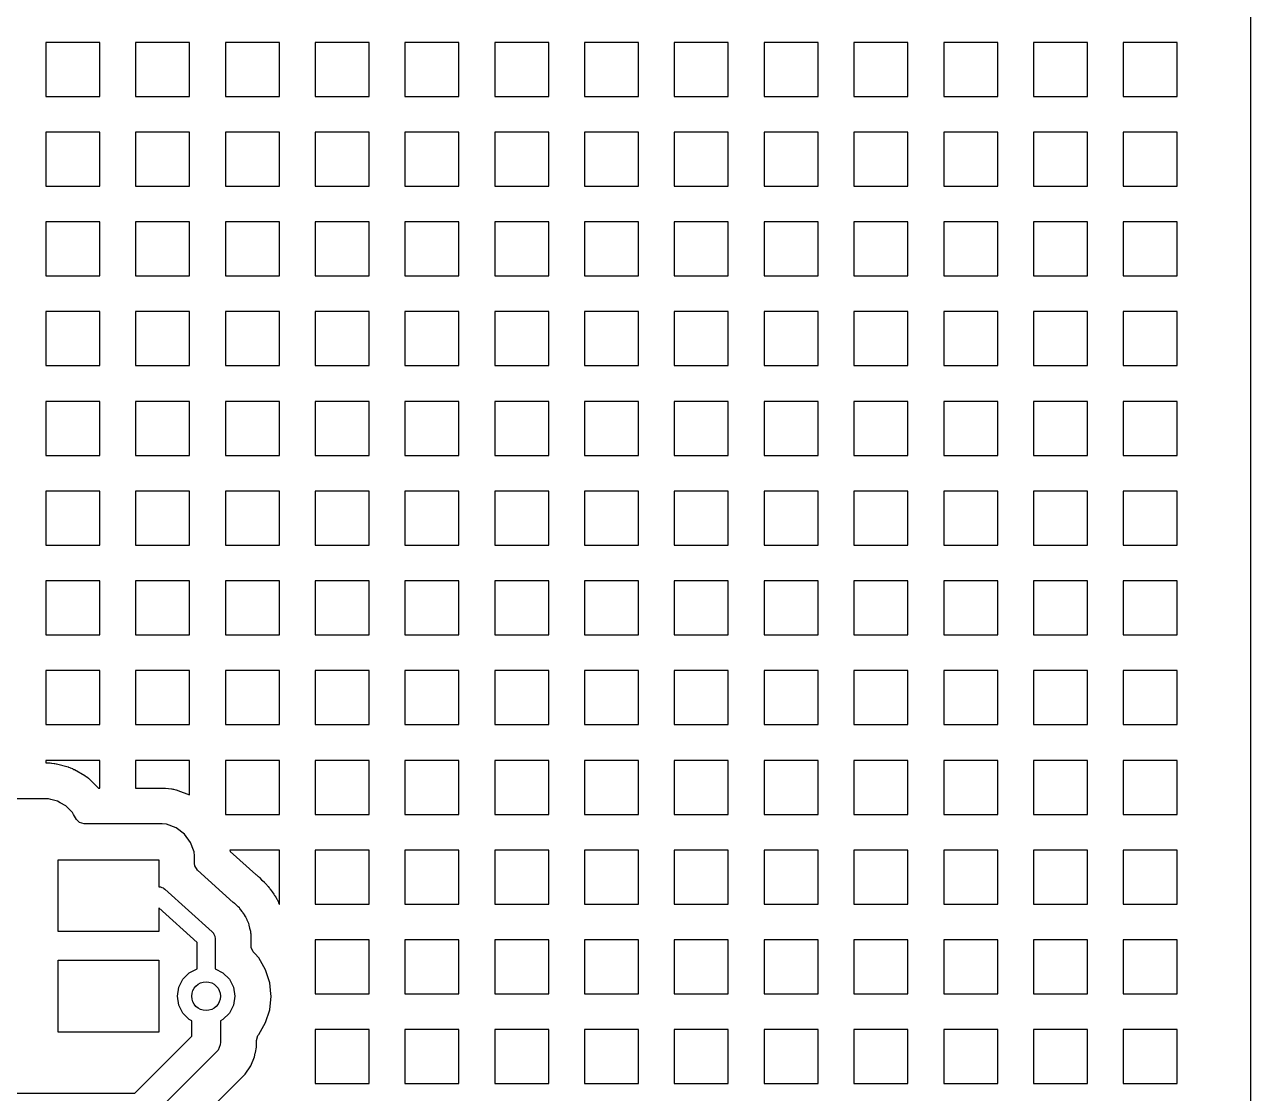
# Model space of a CAD drawing. Extents: x 2.49 to 8.57, y -5.87 to -1.87.
# Drawn here: x 7.898 to 8.57, y -4.425 to -3.839 of the extents above; entities that cross this region are included whole.
import ezdxf

# ---------------------------------------------------------------- set-up
doc = ezdxf.new("R2010")
doc.units = 0
doc.header["$MEASUREMENT"] = 0
doc.layers.add('BLACK', color=7, linetype='CONTINUOUS')

msp = doc.modelspace()

# ---------------------------------------------------------------- linework, layer by layer
at = {"layer": 'BLACK', "linetype": 'CONTINUOUS'}
for p, q in [((8.57006, -2.62723), (8.57006, -5.33301)), ((7.93938, -3.84874), (7.90977, -3.84874)), ((7.90977, -3.84874), (7.90977, -3.87835)), ((7.93938, -3.87835), (7.93938, -3.84874)), ((7.98859, -3.84874), (7.95898, -3.84874)), ((7.95898, -3.84874), (7.95898, -3.87835)), ((7.98859, -3.87835), (7.98859, -3.84874)), ((8.0378, -3.84874), (8.0082, -3.84874)), ((8.0082, -3.84874), (8.0082, -3.87835)), ((8.0378, -3.87835), (8.0378, -3.84874)), ((8.08701, -3.84874), (8.05741, -3.84874)), ((8.05741, -3.84874), (8.05741, -3.87835)), ((8.08701, -3.87835), (8.08701, -3.84874)), ((8.13623, -3.84874), (8.10662, -3.84874)), ((8.10662, -3.84874), (8.10662, -3.87835)), ((8.13623, -3.87835), (8.13623, -3.84874)), ((8.18544, -3.84874), (8.15583, -3.84874)), ((8.15583, -3.84874), (8.15583, -3.87835)), ((8.18544, -3.87835), (8.18544, -3.84874)), ((8.23465, -3.84874), (8.20505, -3.84874)), ((8.20505, -3.84874), (8.20505, -3.87835)), ((8.23465, -3.87835), (8.23465, -3.84874)), ((8.28386, -3.84874), (8.25426, -3.84874)), ((8.25426, -3.84874), (8.25426, -3.87835)), ((8.28386, -3.87835), (8.28386, -3.84874)), ((8.33308, -3.84874), (8.30347, -3.84874)), ((8.30347, -3.84874), (8.30347, -3.87835)), ((8.33308, -3.87835), (8.33308, -3.84874)), ((8.38229, -3.84874), (8.35268, -3.84874)), ((8.35268, -3.84874), (8.35268, -3.87835)), ((8.38229, -3.87835), (8.38229, -3.84874)), ((8.4315, -3.84874), (8.4019, -3.84874)), ((8.4019, -3.84874), (8.4019, -3.87835)), ((8.4315, -3.87835), (8.4315, -3.84874)), ((8.48071, -3.84874), (8.45111, -3.84874)), ((8.45111, -3.84874), (8.45111, -3.87835)), ((8.48071, -3.87835), (8.48071, -3.84874)), ((8.52993, -3.84874), (8.50032, -3.84874)), ((8.50032, -3.84874), (8.50032, -3.87835)), ((8.52993, -3.87835), (8.52993, -3.84874)), ((7.90977, -3.87835), (7.93938, -3.87835)), ((7.95898, -3.87835), (7.98859, -3.87835)), ((8.0082, -3.87835), (8.0378, -3.87835)), ((8.05741, -3.87835), (8.08701, -3.87835)), ((8.10662, -3.87835), (8.13623, -3.87835)), ((8.15583, -3.87835), (8.18544, -3.87835)), ((8.20505, -3.87835), (8.23465, -3.87835)), ((8.25426, -3.87835), (8.28386, -3.87835)), ((8.30347, -3.87835), (8.33308, -3.87835)), ((8.35268, -3.87835), (8.38229, -3.87835)), ((8.4019, -3.87835), (8.4315, -3.87835)), ((8.45111, -3.87835), (8.48071, -3.87835)), ((8.50032, -3.87835), (8.52993, -3.87835)), ((7.93938, -3.89795), (7.90977, -3.89795)), ((7.90977, -3.89795), (7.90977, -3.92756)), ((7.93938, -3.92756), (7.93938, -3.89795)), ((7.98859, -3.89795), (7.95898, -3.89795)), ((7.95898, -3.89795), (7.95898, -3.92756)), ((7.98859, -3.92756), (7.98859, -3.89795)), ((8.0378, -3.89795), (8.0082, -3.89795)), ((8.0082, -3.89795), (8.0082, -3.92756)), ((8.0378, -3.92756), (8.0378, -3.89795)), ((8.08701, -3.89795), (8.05741, -3.89795)), ((8.05741, -3.89795), (8.05741, -3.92756)), ((8.08701, -3.92756), (8.08701, -3.89795)), ((8.13623, -3.89795), (8.10662, -3.89795)), ((8.10662, -3.89795), (8.10662, -3.92756)), ((8.13623, -3.92756), (8.13623, -3.89795)), ((8.18544, -3.89795), (8.15583, -3.89795)), ((8.15583, -3.89795), (8.15583, -3.92756)), ((8.18544, -3.92756), (8.18544, -3.89795)), ((8.23465, -3.89795), (8.20505, -3.89795)), ((8.20505, -3.89795), (8.20505, -3.92756)), ((8.23465, -3.92756), (8.23465, -3.89795)), ((8.28386, -3.89795), (8.25426, -3.89795)), ((8.25426, -3.89795), (8.25426, -3.92756)), ((8.28386, -3.92756), (8.28386, -3.89795)), ((8.33308, -3.89795), (8.30347, -3.89795)), ((8.30347, -3.89795), (8.30347, -3.92756)), ((8.33308, -3.92756), (8.33308, -3.89795)), ((8.38229, -3.89795), (8.35268, -3.89795)), ((8.35268, -3.89795), (8.35268, -3.92756)), ((8.38229, -3.92756), (8.38229, -3.89795)), ((8.4315, -3.89795), (8.4019, -3.89795)), ((8.4019, -3.89795), (8.4019, -3.92756)), ((8.4315, -3.92756), (8.4315, -3.89795)), ((8.48071, -3.89795), (8.45111, -3.89795)), ((8.45111, -3.89795), (8.45111, -3.92756)), ((8.48071, -3.92756), (8.48071, -3.89795)), ((8.52993, -3.89795), (8.50032, -3.89795)), ((8.50032, -3.89795), (8.50032, -3.92756)), ((8.52993, -3.92756), (8.52993, -3.89795)), ((7.90977, -3.92756), (7.93938, -3.92756)), ((7.95898, -3.92756), (7.98859, -3.92756)), ((8.0082, -3.92756), (8.0378, -3.92756)), ((8.05741, -3.92756), (8.08701, -3.92756)), ((8.10662, -3.92756), (8.13623, -3.92756)), ((8.15583, -3.92756), (8.18544, -3.92756)), ((8.20505, -3.92756), (8.23465, -3.92756)), ((8.25426, -3.92756), (8.28386, -3.92756)), ((8.30347, -3.92756), (8.33308, -3.92756)), ((8.35268, -3.92756), (8.38229, -3.92756)), ((8.4019, -3.92756), (8.4315, -3.92756)), ((8.45111, -3.92756), (8.48071, -3.92756)), ((8.50032, -3.92756), (8.52993, -3.92756)), ((7.93938, -3.94717), (7.90977, -3.94717)), ((7.90977, -3.94717), (7.90977, -3.97677)), ((7.93938, -3.97677), (7.93938, -3.94717)), ((7.98859, -3.94717), (7.95898, -3.94717)), ((7.95898, -3.94717), (7.95898, -3.97677)), ((7.98859, -3.97677), (7.98859, -3.94717)), ((8.0378, -3.94717), (8.0082, -3.94717)), ((8.0082, -3.94717), (8.0082, -3.97677)), ((8.0378, -3.97677), (8.0378, -3.94717)), ((8.08701, -3.94717), (8.05741, -3.94717)), ((8.05741, -3.94717), (8.05741, -3.97677)), ((8.08701, -3.97677), (8.08701, -3.94717)), ((8.13623, -3.94717), (8.10662, -3.94717)), ((8.10662, -3.94717), (8.10662, -3.97677)), ((8.13623, -3.97677), (8.13623, -3.94717)), ((8.18544, -3.94717), (8.15583, -3.94717)), ((8.15583, -3.94717), (8.15583, -3.97677)), ((8.18544, -3.97677), (8.18544, -3.94717)), ((8.23465, -3.94717), (8.20505, -3.94717)), ((8.20505, -3.94717), (8.20505, -3.97677)), ((8.23465, -3.97677), (8.23465, -3.94717)), ((8.28386, -3.94717), (8.25426, -3.94717)), ((8.25426, -3.94717), (8.25426, -3.97677)), ((8.28386, -3.97677), (8.28386, -3.94717)), ((8.33308, -3.94717), (8.30347, -3.94717)), ((8.30347, -3.94717), (8.30347, -3.97677)), ((8.33308, -3.97677), (8.33308, -3.94717)), ((8.38229, -3.94717), (8.35268, -3.94717)), ((8.35268, -3.94717), (8.35268, -3.97677)), ((8.38229, -3.97677), (8.38229, -3.94717)), ((8.4315, -3.94717), (8.4019, -3.94717)), ((8.4019, -3.94717), (8.4019, -3.97677)), ((8.4315, -3.97677), (8.4315, -3.94717)), ((8.48071, -3.94717), (8.45111, -3.94717)), ((8.45111, -3.94717), (8.45111, -3.97677)), ((8.48071, -3.97677), (8.48071, -3.94717)), ((8.52993, -3.94717), (8.50032, -3.94717)), ((8.50032, -3.94717), (8.50032, -3.97677)), ((8.52993, -3.97677), (8.52993, -3.94717)), ((7.90977, -3.97677), (7.93938, -3.97677)), ((7.95898, -3.97677), (7.98859, -3.97677)), ((8.0082, -3.97677), (8.0378, -3.97677)), ((8.05741, -3.97677), (8.08701, -3.97677)), ((8.10662, -3.97677), (8.13623, -3.97677)), ((8.15583, -3.97677), (8.18544, -3.97677)), ((8.20505, -3.97677), (8.23465, -3.97677)), ((8.25426, -3.97677), (8.28386, -3.97677)), ((8.30347, -3.97677), (8.33308, -3.97677)), ((8.35268, -3.97677), (8.38229, -3.97677)), ((8.4019, -3.97677), (8.4315, -3.97677)), ((8.45111, -3.97677), (8.48071, -3.97677)), ((8.50032, -3.97677), (8.52993, -3.97677)), ((7.93938, -3.99638), (7.90977, -3.99638)), ((7.90977, -3.99638), (7.90977, -4.02598)), ((7.93938, -4.02598), (7.93938, -3.99638)), ((7.98859, -3.99638), (7.95898, -3.99638)), ((7.95898, -3.99638), (7.95898, -4.02598)), ((7.98859, -4.02598), (7.98859, -3.99638)), ((8.0378, -3.99638), (8.0082, -3.99638)), ((8.0082, -3.99638), (8.0082, -4.02598)), ((8.0378, -4.02598), (8.0378, -3.99638)), ((8.08701, -3.99638), (8.05741, -3.99638)), ((8.05741, -3.99638), (8.05741, -4.02598)), ((8.08701, -4.02598), (8.08701, -3.99638)), ((8.13623, -3.99638), (8.10662, -3.99638)), ((8.10662, -3.99638), (8.10662, -4.02598)), ((8.13623, -4.02598), (8.13623, -3.99638)), ((8.18544, -3.99638), (8.15583, -3.99638)), ((8.15583, -3.99638), (8.15583, -4.02598)), ((8.18544, -4.02598), (8.18544, -3.99638)), ((8.23465, -3.99638), (8.20505, -3.99638)), ((8.20505, -3.99638), (8.20505, -4.02598)), ((8.23465, -4.02598), (8.23465, -3.99638)), ((8.28386, -3.99638), (8.25426, -3.99638)), ((8.25426, -3.99638), (8.25426, -4.02598)), ((8.28386, -4.02598), (8.28386, -3.99638)), ((8.33308, -3.99638), (8.30347, -3.99638)), ((8.30347, -3.99638), (8.30347, -4.02598)), ((8.33308, -4.02598), (8.33308, -3.99638)), ((8.38229, -3.99638), (8.35268, -3.99638)), ((8.35268, -3.99638), (8.35268, -4.02598)), ((8.38229, -4.02598), (8.38229, -3.99638)), ((8.4315, -3.99638), (8.4019, -3.99638)), ((8.4019, -3.99638), (8.4019, -4.02598)), ((8.4315, -4.02598), (8.4315, -3.99638)), ((8.48071, -3.99638), (8.45111, -3.99638)), ((8.45111, -3.99638), (8.45111, -4.02598)), ((8.48071, -4.02598), (8.48071, -3.99638)), ((8.52993, -3.99638), (8.50032, -3.99638)), ((8.50032, -3.99638), (8.50032, -4.02598)), ((8.52993, -4.02598), (8.52993, -3.99638)), ((7.90977, -4.02598), (7.93938, -4.02598)), ((7.95898, -4.02598), (7.98859, -4.02598)), ((8.0082, -4.02598), (8.0378, -4.02598)), ((8.05741, -4.02598), (8.08701, -4.02598)), ((8.10662, -4.02598), (8.13623, -4.02598)), ((8.15583, -4.02598), (8.18544, -4.02598)), ((8.20505, -4.02598), (8.23465, -4.02598)), ((8.25426, -4.02598), (8.28386, -4.02598)), ((8.30347, -4.02598), (8.33308, -4.02598)), ((8.35268, -4.02598), (8.38229, -4.02598)), ((8.4019, -4.02598), (8.4315, -4.02598)), ((8.45111, -4.02598), (8.48071, -4.02598)), ((8.50032, -4.02598), (8.52993, -4.02598)), ((7.93938, -4.04559), (7.90977, -4.04559)), ((7.90977, -4.04559), (7.90977, -4.0752)), ((7.93938, -4.0752), (7.93938, -4.04559)), ((7.98859, -4.04559), (7.95898, -4.04559)), ((7.95898, -4.04559), (7.95898, -4.0752)), ((7.98859, -4.0752), (7.98859, -4.04559)), ((8.0378, -4.04559), (8.0082, -4.04559)), ((8.0082, -4.04559), (8.0082, -4.0752)), ((8.0378, -4.0752), (8.0378, -4.04559)), ((8.08701, -4.04559), (8.05741, -4.04559)), ((8.05741, -4.04559), (8.05741, -4.0752)), ((8.08701, -4.0752), (8.08701, -4.04559)), ((8.13623, -4.04559), (8.10662, -4.04559)), ((8.10662, -4.04559), (8.10662, -4.0752)), ((8.13623, -4.0752), (8.13623, -4.04559)), ((8.18544, -4.04559), (8.15583, -4.04559)), ((8.15583, -4.04559), (8.15583, -4.0752)), ((8.18544, -4.0752), (8.18544, -4.04559)), ((8.23465, -4.04559), (8.20505, -4.04559)), ((8.20505, -4.04559), (8.20505, -4.0752)), ((8.23465, -4.0752), (8.23465, -4.04559)), ((8.28386, -4.04559), (8.25426, -4.04559)), ((8.25426, -4.04559), (8.25426, -4.0752)), ((8.28386, -4.0752), (8.28386, -4.04559)), ((8.33308, -4.04559), (8.30347, -4.04559)), ((8.30347, -4.04559), (8.30347, -4.0752)), ((8.33308, -4.0752), (8.33308, -4.04559)), ((8.38229, -4.04559), (8.35268, -4.04559)), ((8.35268, -4.04559), (8.35268, -4.0752)), ((8.38229, -4.0752), (8.38229, -4.04559)), ((8.4315, -4.04559), (8.4019, -4.04559)), ((8.4019, -4.04559), (8.4019, -4.0752)), ((8.4315, -4.0752), (8.4315, -4.04559)), ((8.48071, -4.04559), (8.45111, -4.04559)), ((8.45111, -4.04559), (8.45111, -4.0752)), ((8.48071, -4.0752), (8.48071, -4.04559)), ((8.52993, -4.04559), (8.50032, -4.04559)), ((8.50032, -4.04559), (8.50032, -4.0752)), ((8.52993, -4.0752), (8.52993, -4.04559)), ((7.90977, -4.0752), (7.93938, -4.0752)), ((7.95898, -4.0752), (7.98859, -4.0752)), ((8.0082, -4.0752), (8.0378, -4.0752)), ((8.05741, -4.0752), (8.08701, -4.0752)), ((8.10662, -4.0752), (8.13623, -4.0752)), ((8.15583, -4.0752), (8.18544, -4.0752)), ((8.20505, -4.0752), (8.23465, -4.0752)), ((8.25426, -4.0752), (8.28386, -4.0752)), ((8.30347, -4.0752), (8.33308, -4.0752)), ((8.35268, -4.0752), (8.38229, -4.0752)), ((8.4019, -4.0752), (8.4315, -4.0752)), ((8.45111, -4.0752), (8.48071, -4.0752)), ((8.50032, -4.0752), (8.52993, -4.0752)), ((7.93938, -4.0948), (7.90977, -4.0948)), ((7.90977, -4.0948), (7.90977, -4.12441)), ((7.93938, -4.12441), (7.93938, -4.0948)), ((7.98859, -4.0948), (7.95898, -4.0948)), ((7.95898, -4.0948), (7.95898, -4.12441)), ((7.98859, -4.12441), (7.98859, -4.0948)), ((8.0378, -4.0948), (8.0082, -4.0948)), ((8.0082, -4.0948), (8.0082, -4.12441)), ((8.0378, -4.12441), (8.0378, -4.0948)), ((8.08701, -4.0948), (8.05741, -4.0948)), ((8.05741, -4.0948), (8.05741, -4.12441)), ((8.08701, -4.12441), (8.08701, -4.0948)), ((8.13623, -4.0948), (8.10662, -4.0948)), ((8.10662, -4.0948), (8.10662, -4.12441)), ((8.13623, -4.12441), (8.13623, -4.0948)), ((8.18544, -4.0948), (8.15583, -4.0948)), ((8.15583, -4.0948), (8.15583, -4.12441)), ((8.18544, -4.12441), (8.18544, -4.0948)), ((8.23465, -4.0948), (8.20505, -4.0948)), ((8.20505, -4.0948), (8.20505, -4.12441)), ((8.23465, -4.12441), (8.23465, -4.0948)), ((8.28386, -4.0948), (8.25426, -4.0948)), ((8.25426, -4.0948), (8.25426, -4.12441)), ((8.28386, -4.12441), (8.28386, -4.0948)), ((8.33308, -4.0948), (8.30347, -4.0948)), ((8.30347, -4.0948), (8.30347, -4.12441)), ((8.33308, -4.12441), (8.33308, -4.0948)), ((8.38229, -4.0948), (8.35268, -4.0948)), ((8.35268, -4.0948), (8.35268, -4.12441)), ((8.38229, -4.12441), (8.38229, -4.0948)), ((8.4315, -4.0948), (8.4019, -4.0948)), ((8.4019, -4.0948), (8.4019, -4.12441)), ((8.4315, -4.12441), (8.4315, -4.0948)), ((8.48071, -4.0948), (8.45111, -4.0948)), ((8.45111, -4.0948), (8.45111, -4.12441)), ((8.48071, -4.12441), (8.48071, -4.0948)), ((8.52993, -4.0948), (8.50032, -4.0948)), ((8.50032, -4.0948), (8.50032, -4.12441)), ((8.52993, -4.12441), (8.52993, -4.0948)), ((7.90977, -4.12441), (7.93938, -4.12441)), ((7.95898, -4.12441), (7.98859, -4.12441)), ((8.0082, -4.12441), (8.0378, -4.12441)), ((8.05741, -4.12441), (8.08701, -4.12441)), ((8.10662, -4.12441), (8.13623, -4.12441)), ((8.15583, -4.12441), (8.18544, -4.12441)), ((8.20505, -4.12441), (8.23465, -4.12441)), ((8.25426, -4.12441), (8.28386, -4.12441)), ((8.30347, -4.12441), (8.33308, -4.12441)), ((8.35268, -4.12441), (8.38229, -4.12441)), ((8.4019, -4.12441), (8.4315, -4.12441)), ((8.45111, -4.12441), (8.48071, -4.12441)), ((8.50032, -4.12441), (8.52993, -4.12441)), ((7.93938, -4.14402), (7.90977, -4.14402)), ((7.90977, -4.14402), (7.90977, -4.17362)), ((7.93938, -4.17362), (7.93938, -4.14402)), ((7.98859, -4.14402), (7.95898, -4.14402)), ((7.95898, -4.14402), (7.95898, -4.17362)), ((7.98859, -4.17362), (7.98859, -4.14402)), ((8.0378, -4.14402), (8.0082, -4.14402)), ((8.0082, -4.14402), (8.0082, -4.17362)), ((8.0378, -4.17362), (8.0378, -4.14402)), ((8.08701, -4.14402), (8.05741, -4.14402)), ((8.05741, -4.14402), (8.05741, -4.17362)), ((8.08701, -4.17362), (8.08701, -4.14402)), ((8.13623, -4.14402), (8.10662, -4.14402)), ((8.10662, -4.14402), (8.10662, -4.17362)), ((8.13623, -4.17362), (8.13623, -4.14402)), ((8.18544, -4.14402), (8.15583, -4.14402)), ((8.15583, -4.14402), (8.15583, -4.17362)), ((8.18544, -4.17362), (8.18544, -4.14402)), ((8.23465, -4.14402), (8.20505, -4.14402)), ((8.20505, -4.14402), (8.20505, -4.17362)), ((8.23465, -4.17362), (8.23465, -4.14402)), ((8.28386, -4.14402), (8.25426, -4.14402)), ((8.25426, -4.14402), (8.25426, -4.17362)), ((8.28386, -4.17362), (8.28386, -4.14402)), ((8.33308, -4.14402), (8.30347, -4.14402)), ((8.30347, -4.14402), (8.30347, -4.17362)), ((8.33308, -4.17362), (8.33308, -4.14402)), ((8.38229, -4.14402), (8.35268, -4.14402)), ((8.35268, -4.14402), (8.35268, -4.17362)), ((8.38229, -4.17362), (8.38229, -4.14402)), ((8.4315, -4.14402), (8.4019, -4.14402)), ((8.4019, -4.14402), (8.4019, -4.17362)), ((8.4315, -4.17362), (8.4315, -4.14402)), ((8.48071, -4.14402), (8.45111, -4.14402)), ((8.45111, -4.14402), (8.45111, -4.17362)), ((8.48071, -4.17362), (8.48071, -4.14402)), ((8.52993, -4.14402), (8.50032, -4.14402)), ((8.50032, -4.14402), (8.50032, -4.17362)), ((8.52993, -4.17362), (8.52993, -4.14402)), ((7.90977, -4.17362), (7.93938, -4.17362)), ((7.95898, -4.17362), (7.98859, -4.17362)), ((8.0082, -4.17362), (8.0378, -4.17362)), ((8.05741, -4.17362), (8.08701, -4.17362)), ((8.10662, -4.17362), (8.13623, -4.17362)), ((8.15583, -4.17362), (8.18544, -4.17362)), ((8.20505, -4.17362), (8.23465, -4.17362)), ((8.25426, -4.17362), (8.28386, -4.17362)), ((8.30347, -4.17362), (8.33308, -4.17362)), ((8.35268, -4.17362), (8.38229, -4.17362)), ((8.4019, -4.17362), (8.4315, -4.17362)), ((8.45111, -4.17362), (8.48071, -4.17362)), ((8.50032, -4.17362), (8.52993, -4.17362)), ((7.93938, -4.19323), (7.90977, -4.19323)), ((7.90977, -4.19323), (7.90977, -4.22284)), ((7.93938, -4.22284), (7.93938, -4.19323)), ((7.98859, -4.19323), (7.95898, -4.19323)), ((7.95898, -4.19323), (7.95898, -4.22284)), ((7.98859, -4.22284), (7.98859, -4.19323)), ((8.0378, -4.19323), (8.0082, -4.19323)), ((8.0082, -4.19323), (8.0082, -4.22284)), ((8.0378, -4.22284), (8.0378, -4.19323)), ((8.08701, -4.19323), (8.05741, -4.19323)), ((8.05741, -4.19323), (8.05741, -4.22284)), ((8.08701, -4.22284), (8.08701, -4.19323)), ((8.13623, -4.19323), (8.10662, -4.19323)), ((8.10662, -4.19323), (8.10662, -4.22284)), ((8.13623, -4.22284), (8.13623, -4.19323)), ((8.18544, -4.19323), (8.15583, -4.19323)), ((8.15583, -4.19323), (8.15583, -4.22284)), ((8.18544, -4.22284), (8.18544, -4.19323)), ((8.23465, -4.19323), (8.20505, -4.19323)), ((8.20505, -4.19323), (8.20505, -4.22284)), ((8.23465, -4.22284), (8.23465, -4.19323)), ((8.28386, -4.19323), (8.25426, -4.19323)), ((8.25426, -4.19323), (8.25426, -4.22284)), ((8.28386, -4.22284), (8.28386, -4.19323)), ((8.33308, -4.19323), (8.30347, -4.19323)), ((8.30347, -4.19323), (8.30347, -4.22284)), ((8.33308, -4.22284), (8.33308, -4.19323)), ((8.38229, -4.19323), (8.35268, -4.19323)), ((8.35268, -4.19323), (8.35268, -4.22284)), ((8.38229, -4.22284), (8.38229, -4.19323)), ((8.4315, -4.19323), (8.4019, -4.19323)), ((8.4019, -4.19323), (8.4019, -4.22284)), ((8.4315, -4.22284), (8.4315, -4.19323)), ((8.48071, -4.19323), (8.45111, -4.19323)), ((8.45111, -4.19323), (8.45111, -4.22284)), ((8.48071, -4.22284), (8.48071, -4.19323)), ((8.52993, -4.19323), (8.50032, -4.19323)), ((8.50032, -4.19323), (8.50032, -4.22284)), ((8.52993, -4.22284), (8.52993, -4.19323)), ((7.90977, -4.22284), (7.93938, -4.22284)), ((7.95898, -4.22284), (7.98859, -4.22284)), ((8.0082, -4.22284), (8.0378, -4.22284)), ((8.05741, -4.22284), (8.08701, -4.22284)), ((8.10662, -4.22284), (8.13623, -4.22284)), ((8.15583, -4.22284), (8.18544, -4.22284)), ((8.20505, -4.22284), (8.23465, -4.22284)), ((8.25426, -4.22284), (8.28386, -4.22284)), ((8.30347, -4.22284), (8.33308, -4.22284)), ((8.35268, -4.22284), (8.38229, -4.22284)), ((8.4019, -4.22284), (8.4315, -4.22284)), ((8.45111, -4.22284), (8.48071, -4.22284)), ((8.50032, -4.22284), (8.52993, -4.22284)), ((7.93938, -4.24244), (7.90977, -4.24244)), ((7.90977, -4.24244), (7.90977, -4.24387)), ((7.90977, -4.24387), (7.9119, -4.24387)), ((7.9119, -4.24387), (7.91222, -4.24388)), ((7.91222, -4.24388), (7.91286, -4.24392)), ((7.91286, -4.24392), (7.91318, -4.24396)), ((7.91318, -4.24396), (7.91445, -4.24412)), ((7.91445, -4.24412), (7.91477, -4.24418)), ((7.91477, -4.24418), (7.9154, -4.2443)), ((7.9154, -4.2443), (7.91571, -4.24437)), ((7.91571, -4.24437), (7.92196, -4.24605)), ((7.92196, -4.24605), (7.92227, -4.24614)), ((7.92227, -4.24614), (7.92288, -4.24635)), ((7.92288, -4.24635), (7.92318, -4.24646)), ((7.92318, -4.24646), (7.92436, -4.24695)), ((7.93938, -4.25765), (7.93938, -4.24244)), ((7.98859, -4.24244), (7.95898, -4.24244)), ((7.95898, -4.24244), (7.95898, -4.25765)), ((7.98859, -4.26132), (7.98859, -4.24244)), ((8.0378, -4.24244), (8.0082, -4.24244)), ((8.0082, -4.24244), (8.0082, -4.27205)), ((8.0378, -4.27205), (8.0378, -4.24244)), ((8.08701, -4.24244), (8.05741, -4.24244)), ((8.05741, -4.24244), (8.05741, -4.27205)), ((8.08701, -4.27205), (8.08701, -4.24244)), ((8.13623, -4.24244), (8.10662, -4.24244)), ((8.10662, -4.24244), (8.10662, -4.27205)), ((8.13623, -4.27205), (8.13623, -4.24244)), ((8.18544, -4.24244), (8.15583, -4.24244)), ((8.15583, -4.24244), (8.15583, -4.27205)), ((8.18544, -4.27205), (8.18544, -4.24244)), ((8.23465, -4.24244), (8.20505, -4.24244)), ((8.20505, -4.24244), (8.20505, -4.27205)), ((8.23465, -4.27205), (8.23465, -4.24244)), ((8.28386, -4.24244), (8.25426, -4.24244)), ((8.25426, -4.24244), (8.25426, -4.27205)), ((8.28386, -4.27205), (8.28386, -4.24244)), ((8.33308, -4.24244), (8.30347, -4.24244)), ((8.30347, -4.24244), (8.30347, -4.27205)), ((8.33308, -4.27205), (8.33308, -4.24244)), ((8.38229, -4.24244), (8.35268, -4.24244)), ((8.35268, -4.24244), (8.35268, -4.27205)), ((8.38229, -4.27205), (8.38229, -4.24244)), ((8.4315, -4.24244), (8.4019, -4.24244)), ((8.4019, -4.24244), (8.4019, -4.27205)), ((8.4315, -4.27205), (8.4315, -4.24244)), ((8.48071, -4.24244), (8.45111, -4.24244)), ((8.45111, -4.24244), (8.45111, -4.27205)), ((8.48071, -4.27205), (8.48071, -4.24244)), ((8.52993, -4.24244), (8.50032, -4.24244)), ((8.50032, -4.24244), (8.50032, -4.27205)), ((8.52993, -4.27205), (8.52993, -4.24244)), ((7.92436, -4.24695), (7.92465, -4.24708)), ((7.92465, -4.24708), (7.92523, -4.24737)), ((7.92523, -4.24737), (7.92551, -4.24752)), ((7.92551, -4.24752), (7.93112, -4.25076)), ((7.93112, -4.25076), (7.93139, -4.25093)), ((7.93139, -4.25093), (7.93193, -4.25128)), ((7.93193, -4.25128), (7.93219, -4.25147)), ((7.93219, -4.25147), (7.93321, -4.25225)), ((7.93321, -4.25225), (7.93345, -4.25245)), ((7.93345, -4.25245), (7.93394, -4.25288)), ((7.93394, -4.25288), (7.93417, -4.2531)), ((7.93417, -4.2531), (7.93872, -4.25765)), ((7.93872, -4.25765), (7.93938, -4.25765)), ((7.95898, -4.25765), (7.9738, -4.25765)), ((7.9738, -4.25765), (7.97393, -4.25765)), ((7.97393, -4.25765), (7.9742, -4.25766)), ((7.9742, -4.25766), (7.97433, -4.25767)), ((7.97433, -4.25767), (7.97485, -4.25769)), ((7.97485, -4.25769), (7.97498, -4.2577)), ((7.97498, -4.2577), (7.97524, -4.25772)), ((7.97524, -4.25772), (7.97537, -4.25774)), ((7.97537, -4.25774), (7.97859, -4.25808)), ((7.97859, -4.25808), (7.97889, -4.25812)), ((7.97889, -4.25812), (7.9795, -4.25823)), ((7.9795, -4.25823), (7.9798, -4.25829)), ((7.9798, -4.25829), (7.98099, -4.25857)), ((7.98099, -4.25857), (7.98128, -4.25865)), ((7.98128, -4.25865), (7.98187, -4.25883)), ((7.98187, -4.25883), (7.98216, -4.25893)), ((7.98216, -4.25893), (7.98859, -4.26132)), ((7.91126, -4.26348), (7.76952, -4.26348)), ((7.91258, -4.26383), (7.91126, -4.26348)), ((7.91627, -4.26482), (7.91258, -4.26383)), ((7.91768, -4.26564), (7.91627, -4.26482)), ((7.92076, -4.26742), (7.91768, -4.26564)), ((7.92443, -4.27108), (7.92076, -4.26742)), ((7.92076, -4.26742), (7.92076, -4.26742)), ((7.92499, -4.27205), (7.92443, -4.27108)), ((7.92443, -4.27108), (7.92443, -4.27108)), ((7.92658, -4.27482), (7.92499, -4.27205)), ((8.0082, -4.27205), (8.0378, -4.27205)), ((8.05741, -4.27205), (8.08701, -4.27205)), ((8.10662, -4.27205), (8.13623, -4.27205)), ((8.15583, -4.27205), (8.18544, -4.27205)), ((8.20505, -4.27205), (8.23465, -4.27205)), ((8.25426, -4.27205), (8.28386, -4.27205)), ((8.30347, -4.27205), (8.33308, -4.27205)), ((8.35268, -4.27205), (8.38229, -4.27205)), ((8.4019, -4.27205), (8.4315, -4.27205)), ((8.45111, -4.27205), (8.48071, -4.27205)), ((8.50032, -4.27205), (8.52993, -4.27205)), ((7.92817, -4.27648), (7.92658, -4.27482)), ((7.93081, -4.27726), (7.92817, -4.27648)), ((7.97354, -4.27726), (7.93081, -4.27726)), ((7.97589, -4.27751), (7.97354, -4.27726)), ((7.97354, -4.27726), (7.97354, -4.27726)), ((7.97354, -4.27726), (7.97354, -4.27726)), ((7.97354, -4.27726), (7.97354, -4.27726)), ((7.98119, -4.27949), (7.97589, -4.27751)), ((7.97589, -4.27751), (7.97589, -4.27751)), ((7.98573, -4.28289), (7.98119, -4.27949)), ((7.98119, -4.27949), (7.98119, -4.27949)), ((7.98913, -4.28742), (7.98573, -4.28289)), ((7.98573, -4.28289), (7.98573, -4.28289)), ((7.9907, -4.29165), (7.98913, -4.28742)), ((7.98913, -4.28742), (7.98913, -4.28742)), ((7.99108, -4.29267), (7.9907, -4.29165)), ((7.99111, -4.29273), (7.99108, -4.29267)), ((7.99131, -4.29464), (7.99111, -4.29273)), ((8.0378, -4.29165), (8.01071, -4.29165)), ((8.01071, -4.29165), (8.01079, -4.29236)), ((8.01079, -4.29236), (8.02492, -4.30509)), ((8.0378, -4.32126), (8.0378, -4.29165)), ((8.08701, -4.29165), (8.05741, -4.29165)), ((8.05741, -4.29165), (8.05741, -4.32126)), ((8.08701, -4.32126), (8.08701, -4.29165)), ((8.13623, -4.29165), (8.10662, -4.29165)), ((8.10662, -4.29165), (8.10662, -4.32126)), ((8.13623, -4.32126), (8.13623, -4.29165)), ((8.18544, -4.29165), (8.15583, -4.29165)), ((8.15583, -4.29165), (8.15583, -4.32126)), ((8.18544, -4.32126), (8.18544, -4.29165)), ((8.23465, -4.29165), (8.20505, -4.29165)), ((8.20505, -4.29165), (8.20505, -4.32126)), ((8.23465, -4.32126), (8.23465, -4.29165)), ((8.28386, -4.29165), (8.25426, -4.29165)), ((8.25426, -4.29165), (8.25426, -4.32126)), ((8.28386, -4.32126), (8.28386, -4.29165)), ((8.33308, -4.29165), (8.30347, -4.29165)), ((8.30347, -4.29165), (8.30347, -4.32126)), ((8.33308, -4.32126), (8.33308, -4.29165)), ((8.38229, -4.29165), (8.35268, -4.29165)), ((8.35268, -4.29165), (8.35268, -4.32126)), ((8.38229, -4.32126), (8.38229, -4.29165)), ((8.4315, -4.29165), (8.4019, -4.29165)), ((8.4019, -4.29165), (8.4019, -4.32126)), ((8.4315, -4.32126), (8.4315, -4.29165)), ((8.48071, -4.29165), (8.45111, -4.29165)), ((8.45111, -4.29165), (8.45111, -4.32126)), ((8.48071, -4.32126), (8.48071, -4.29165)), ((8.52993, -4.29165), (8.50032, -4.29165)), ((8.50032, -4.29165), (8.50032, -4.32126)), ((8.52993, -4.32126), (8.52993, -4.29165)), ((7.91654, -4.33633), (7.91654, -4.29696)), ((7.91654, -4.29696), (7.97165, -4.29696)), ((7.97165, -4.29696), (7.97165, -4.31173)), ((7.99136, -4.29508), (7.99131, -4.29464)), ((7.99136, -4.29908), (7.99136, -4.29508)), ((7.99136, -4.29508), (7.99136, -4.29508)), ((7.99153, -4.30036), (7.99136, -4.29908)), ((7.99297, -4.30271), (7.99153, -4.30036)), ((8.01253, -4.32031), (7.99297, -4.30271)), ((8.02492, -4.30509), (8.02521, -4.3053)), ((8.02521, -4.3053), (8.0254, -4.30545)), ((8.0254, -4.30545), (8.02615, -4.30606)), ((8.02615, -4.30606), (8.02633, -4.30621)), ((8.02633, -4.30621), (8.02669, -4.30654)), ((8.02669, -4.30654), (8.02686, -4.3067)), ((8.02686, -4.3067), (8.02809, -4.30794)), ((7.97165, -4.31173), (7.97224, -4.31178)), ((7.97224, -4.31178), (7.97236, -4.31178)), ((7.97236, -4.31178), (7.97243, -4.3118)), ((7.97243, -4.3118), (7.97261, -4.31182)), ((7.97261, -4.31182), (7.97338, -4.31214)), ((7.97338, -4.31214), (7.97417, -4.31242)), ((7.97417, -4.31242), (7.97432, -4.31253)), ((7.97432, -4.31253), (7.97439, -4.31256)), ((7.97439, -4.31256), (7.97448, -4.31264)), ((7.97448, -4.31264), (7.97495, -4.31299)), ((7.97495, -4.31299), (8.00093, -4.33638)), ((8.02809, -4.30794), (8.02939, -4.30911)), ((8.02939, -4.30911), (8.02956, -4.30927)), ((8.02956, -4.30927), (8.02991, -4.30961)), ((8.02991, -4.30961), (8.03007, -4.30978)), ((8.03007, -4.30978), (8.03072, -4.3105)), ((8.03072, -4.3105), (8.03088, -4.31068)), ((8.03088, -4.31068), (8.03116, -4.31102)), ((8.03116, -4.31102), (8.03146, -4.31135)), ((8.03146, -4.31135), (8.03162, -4.31153)), ((8.03162, -4.31153), (8.03223, -4.31227)), ((8.03223, -4.31227), (8.03238, -4.31246)), ((8.03238, -4.31246), (8.03266, -4.31285)), ((8.03266, -4.31285), (8.0328, -4.31305)), ((8.0328, -4.31305), (8.03377, -4.3145)), ((8.01309, -4.32074), (8.01253, -4.32031)), ((8.03377, -4.3145), (8.03481, -4.31589)), ((8.03481, -4.31589), (8.03495, -4.31609)), ((8.03495, -4.31609), (8.03522, -4.31649)), ((8.03522, -4.31649), (8.03535, -4.31669)), ((8.03535, -4.31669), (8.03585, -4.31752)), ((8.03585, -4.31752), (8.03597, -4.31773)), ((8.03597, -4.31773), (8.03618, -4.31812)), ((8.03618, -4.31812), (8.03641, -4.3185)), ((8.03641, -4.3185), (8.03653, -4.3187)), ((8.03653, -4.3187), (8.03698, -4.31955)), ((8.03698, -4.31955), (8.03709, -4.31977)), ((8.03709, -4.31977), (8.03729, -4.3202)), ((8.03729, -4.3202), (8.03739, -4.32042)), ((8.03739, -4.32042), (8.03774, -4.32126)), ((7.99272, -4.34223), (7.97165, -4.32327)), ((7.97165, -4.32327), (7.97165, -4.33633)), ((8.01326, -4.32086), (8.01309, -4.32074)), ((8.01334, -4.32091), (8.01326, -4.32086)), ((8.0145, -4.32208), (8.01334, -4.32091)), ((8.01469, -4.32225), (8.0145, -4.32208)), ((8.01519, -4.3227), (8.01469, -4.32225)), ((8.01592, -4.32336), (8.01519, -4.3227)), ((8.0161, -4.3236), (8.01592, -4.32336)), ((8.01592, -4.32336), (8.01592, -4.32336)), ((8.01655, -4.32413), (8.0161, -4.3236)), ((8.01677, -4.32434), (8.01655, -4.32413)), ((8.01747, -4.32539), (8.01677, -4.32434)), ((8.01677, -4.32434), (8.01677, -4.32434)), ((8.01677, -4.32434), (8.01677, -4.32434)), ((8.01768, -4.32571), (8.01747, -4.32539)), ((8.01783, -4.32592), (8.01768, -4.32571)), ((8.01882, -4.32724), (8.01783, -4.32592)), ((8.01892, -4.32746), (8.01882, -4.32724)), ((8.03774, -4.32126), (8.0378, -4.32126)), ((8.05741, -4.32126), (8.08701, -4.32126)), ((8.10662, -4.32126), (8.13623, -4.32126)), ((8.15583, -4.32126), (8.18544, -4.32126)), ((8.20505, -4.32126), (8.23465, -4.32126)), ((8.25426, -4.32126), (8.28386, -4.32126)), ((8.30347, -4.32126), (8.33308, -4.32126)), ((8.35268, -4.32126), (8.38229, -4.32126)), ((8.4019, -4.32126), (8.4315, -4.32126)), ((8.45111, -4.32126), (8.48071, -4.32126)), ((8.50032, -4.32126), (8.52993, -4.32126)), ((8.01895, -4.32751), (8.01892, -4.32746)), ((8.01929, -4.32812), (8.01895, -4.32751)), ((8.01941, -4.3283), (8.01929, -4.32812)), ((8.01946, -4.32837), (8.01941, -4.3283)), ((8.02009, -4.3299), (8.01946, -4.32837)), ((8.0202, -4.33013), (8.02009, -4.3299)), ((8.02091, -4.33162), (8.0202, -4.33013)), ((8.02098, -4.33189), (8.02091, -4.33162)), ((8.02098, -4.33191), (8.02098, -4.33189)), ((8.0212, -4.33258), (8.02098, -4.33191)), ((8.02132, -4.33285), (8.0212, -4.33258)), ((8.02164, -4.33447), (8.02132, -4.33285)), ((7.97165, -4.33633), (7.91654, -4.33633)), ((8.00093, -4.33638), (8.00158, -4.33709)), ((8.00158, -4.33709), (8.00164, -4.33721)), ((8.00164, -4.33721), (8.00173, -4.3373)), ((8.00173, -4.3373), (8.00205, -4.33807)), ((8.00205, -4.33807), (8.00241, -4.33882)), ((8.00241, -4.33882), (8.00241, -4.33896)), ((8.00241, -4.33896), (8.00246, -4.33908)), ((8.00246, -4.33908), (8.00256, -4.34004)), ((8.00256, -4.34004), (8.00256, -4.35682)), ((8.0217, -4.33472), (8.02164, -4.33447)), ((8.0221, -4.33632), (8.0217, -4.33472)), ((8.02212, -4.33662), (8.0221, -4.33632)), ((8.02221, -4.33732), (8.02212, -4.33662)), ((8.02226, -4.33761), (8.02221, -4.33732)), ((8.02226, -4.33926), (8.02226, -4.33761)), ((8.02227, -4.33952), (8.02226, -4.33926)), ((8.02236, -4.34117), (8.02227, -4.33952)), ((7.99272, -4.35682), (7.99272, -4.34223)), ((8.02226, -4.34216), (8.02231, -4.34146)), ((8.02226, -4.34426), (8.02226, -4.34216)), ((8.02233, -4.34504), (8.02226, -4.34426)), ((8.02231, -4.34146), (8.02236, -4.34117)), ((8.02352, -4.34752), (8.02233, -4.34504)), ((8.08701, -4.34087), (8.05741, -4.34087)), ((8.05741, -4.34087), (8.05741, -4.37047)), ((8.08701, -4.37047), (8.08701, -4.34087)), ((8.13623, -4.34087), (8.10662, -4.34087)), ((8.10662, -4.34087), (8.10662, -4.37047)), ((8.13623, -4.37047), (8.13623, -4.34087)), ((8.18544, -4.34087), (8.15583, -4.34087)), ((8.15583, -4.34087), (8.15583, -4.37047)), ((8.18544, -4.37047), (8.18544, -4.34087)), ((8.23465, -4.34087), (8.20505, -4.34087)), ((8.20505, -4.34087), (8.20505, -4.37047)), ((8.23465, -4.37047), (8.23465, -4.34087)), ((8.28386, -4.34087), (8.25426, -4.34087)), ((8.25426, -4.34087), (8.25426, -4.37047)), ((8.28386, -4.37047), (8.28386, -4.34087)), ((8.33308, -4.34087), (8.30347, -4.34087)), ((8.30347, -4.34087), (8.30347, -4.37047)), ((8.33308, -4.37047), (8.33308, -4.34087)), ((8.38229, -4.34087), (8.35268, -4.34087)), ((8.35268, -4.34087), (8.35268, -4.37047)), ((8.38229, -4.37047), (8.38229, -4.34087)), ((8.4315, -4.34087), (8.4019, -4.34087)), ((8.4019, -4.34087), (8.4019, -4.37047)), ((8.4315, -4.37047), (8.4315, -4.34087)), ((8.48071, -4.34087), (8.45111, -4.34087)), ((8.45111, -4.34087), (8.45111, -4.37047)), ((8.48071, -4.37047), (8.48071, -4.34087)), ((8.52993, -4.34087), (8.50032, -4.34087)), ((8.50032, -4.34087), (8.50032, -4.37047)), ((8.52993, -4.37047), (8.52993, -4.34087)), ((7.91654, -4.39145), (7.91654, -4.35208)), ((7.91654, -4.35208), (7.97165, -4.35208)), ((7.97165, -4.35208), (7.97165, -4.39145)), ((8.02428, -4.34837), (8.02352, -4.34752)), ((8.02648, -4.35081), (8.02428, -4.34837)), ((8.0302, -4.35727), (8.02648, -4.35081)), ((7.9849, -4.36251), (7.98838, -4.35903)), ((7.98838, -4.35903), (7.99272, -4.35682)), ((8.00256, -4.35682), (8.00689, -4.35903)), ((8.00689, -4.35903), (8.01038, -4.36251)), ((8.03251, -4.36435), (8.0302, -4.35727)), ((7.98189, -4.37177), (7.98266, -4.3669)), ((7.98266, -4.3669), (7.9849, -4.36251)), ((8.01038, -4.36251), (8.01262, -4.3669)), ((8.01262, -4.3669), (8.01339, -4.37177)), ((8.03315, -4.37047), (8.03251, -4.36435)), ((7.98266, -4.37663), (7.98189, -4.37177)), ((8.01339, -4.37177), (8.01262, -4.37663)), ((8.03251, -4.37918), (8.03329, -4.37177)), ((8.03329, -4.37177), (8.03315, -4.37047)), ((8.05741, -4.37047), (8.08701, -4.37047)), ((8.10662, -4.37047), (8.13623, -4.37047)), ((8.15583, -4.37047), (8.18544, -4.37047)), ((8.20505, -4.37047), (8.23465, -4.37047)), ((8.25426, -4.37047), (8.28386, -4.37047)), ((8.30347, -4.37047), (8.33308, -4.37047)), ((8.35268, -4.37047), (8.38229, -4.37047)), ((8.4019, -4.37047), (8.4315, -4.37047)), ((8.45111, -4.37047), (8.48071, -4.37047)), ((8.50032, -4.37047), (8.52993, -4.37047)), ((7.9849, -4.38102), (7.98266, -4.37663)), ((7.98838, -4.38451), (7.9849, -4.38102)), ((8.01038, -4.38102), (8.00689, -4.38451)), ((8.01262, -4.37663), (8.01038, -4.38102)), ((8.0302, -4.38627), (8.03251, -4.37918)), ((7.98976, -4.38521), (7.98838, -4.38451)), ((7.98976, -4.3937), (7.98976, -4.38521)), ((8.00689, -4.38451), (8.00551, -4.38521)), ((8.00551, -4.38521), (8.00551, -4.39696)), ((8.02648, -4.39272), (8.0302, -4.38627)), ((7.97165, -4.39145), (7.91654, -4.39145)), ((7.95855, -4.42492), (7.98976, -4.3937)), ((8.02522, -4.39599), (8.02599, -4.39335)), ((8.02599, -4.39335), (8.02647, -4.39273)), ((8.02647, -4.39273), (8.02648, -4.39272)), ((8.08701, -4.39008), (8.05741, -4.39008)), ((8.05741, -4.39008), (8.05741, -4.41969)), ((8.08701, -4.41969), (8.08701, -4.39008)), ((8.13623, -4.39008), (8.10662, -4.39008)), ((8.10662, -4.39008), (8.10662, -4.41969)), ((8.13623, -4.41969), (8.13623, -4.39008)), ((8.18544, -4.39008), (8.15583, -4.39008)), ((8.15583, -4.39008), (8.15583, -4.41969)), ((8.18544, -4.41969), (8.18544, -4.39008)), ((8.23465, -4.39008), (8.20505, -4.39008)), ((8.20505, -4.39008), (8.20505, -4.41969)), ((8.23465, -4.41969), (8.23465, -4.39008)), ((8.28386, -4.39008), (8.25426, -4.39008)), ((8.25426, -4.39008), (8.25426, -4.41969)), ((8.28386, -4.41969), (8.28386, -4.39008)), ((8.33308, -4.39008), (8.30347, -4.39008)), ((8.30347, -4.39008), (8.30347, -4.41969)), ((8.33308, -4.41969), (8.33308, -4.39008)), ((8.38229, -4.39008), (8.35268, -4.39008)), ((8.35268, -4.39008), (8.35268, -4.41969)), ((8.38229, -4.41969), (8.38229, -4.39008)), ((8.4315, -4.39008), (8.4019, -4.39008)), ((8.4019, -4.39008), (8.4019, -4.41969)), ((8.4315, -4.41969), (8.4315, -4.39008)), ((8.48071, -4.39008), (8.45111, -4.39008)), ((8.45111, -4.39008), (8.45111, -4.41969)), ((8.48071, -4.41969), (8.48071, -4.39008)), ((8.52993, -4.39008), (8.50032, -4.39008)), ((8.50032, -4.39008), (8.50032, -4.41969)), ((8.52993, -4.41969), (8.52993, -4.39008)), ((8.00536, -4.3985), (8.00418, -4.40134)), ((8.00551, -4.39696), (8.00536, -4.3985)), ((8.02463, -4.40262), (8.02522, -4.39968)), ((8.02522, -4.39968), (8.02522, -4.39599)), ((8.00321, -4.40253), (7.96738, -4.43836)), ((8.00418, -4.40134), (8.00321, -4.40253)), ((8.02208, -4.41003), (8.02416, -4.40501)), ((8.02416, -4.40501), (8.02456, -4.40297)), ((8.02456, -4.40297), (8.02463, -4.40262)), ((8.02463, -4.40262), (8.02463, -4.40262)), ((8.01392, -4.41969), (8.01906, -4.41454)), ((8.01906, -4.41454), (8.02208, -4.41003)), ((7.98047, -4.45314), (8.01392, -4.41969)), ((8.05741, -4.41969), (8.08701, -4.41969)), ((8.10662, -4.41969), (8.13623, -4.41969)), ((8.15583, -4.41969), (8.18544, -4.41969)), ((8.20505, -4.41969), (8.23465, -4.41969)), ((8.25426, -4.41969), (8.28386, -4.41969)), ((8.30347, -4.41969), (8.33308, -4.41969)), ((8.35268, -4.41969), (8.38229, -4.41969)), ((8.4019, -4.41969), (8.4315, -4.41969)), ((8.45111, -4.41969), (8.48071, -4.41969)), ((8.50032, -4.41969), (8.52993, -4.41969)), ((7.54791, -4.42492), (7.95855, -4.42492))]:
    msp.add_line(p, q, dxfattribs=at)
at = {"layer": 'BLACK'}
msp.add_circle((7.99764, -4.37177), 0.00787, dxfattribs=at)

doc.saveas('drawing.dxf')
